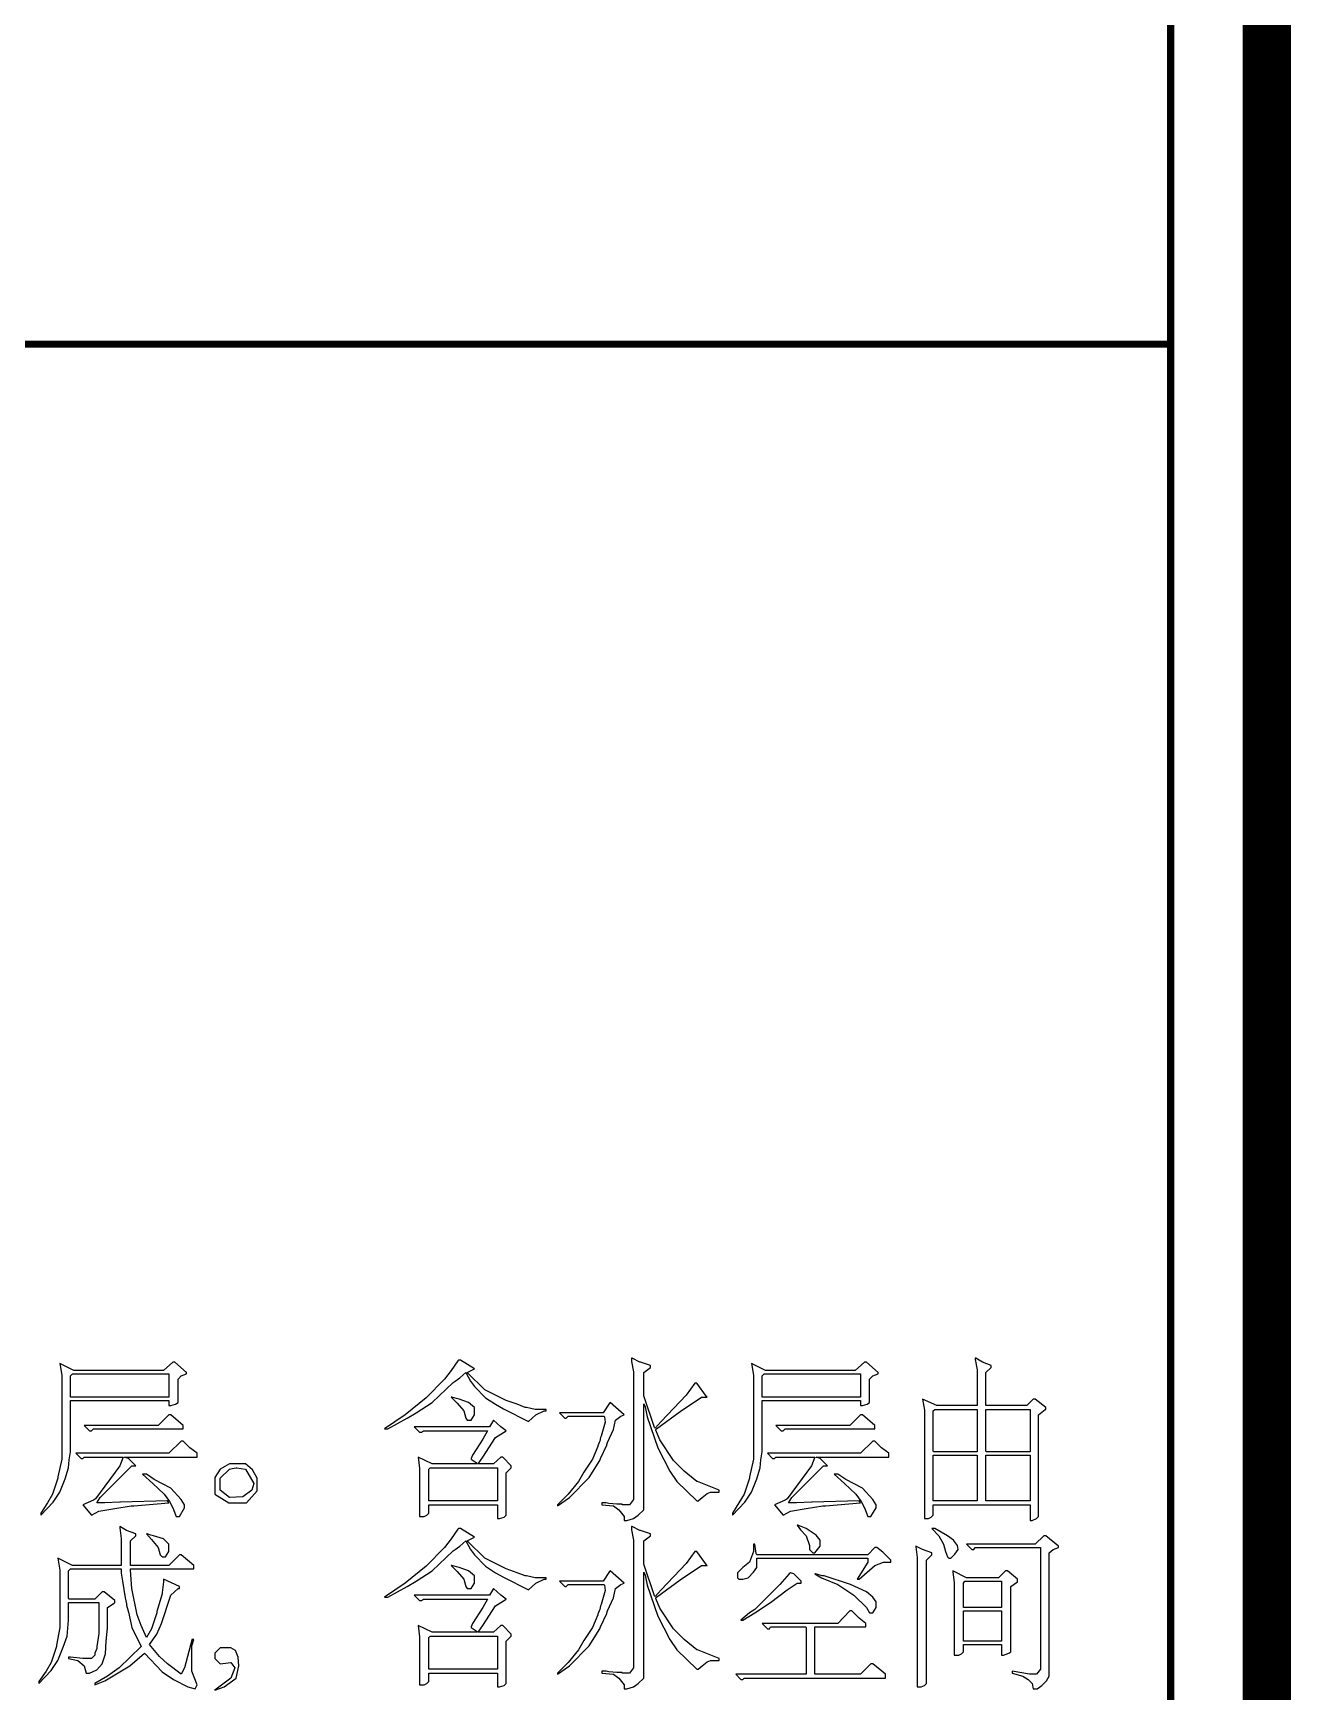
# Model space of a CAD drawing. Extents: x 94 to 452, y -72 to 1042.
# Drawn here: x 425.57 to 451.73, y 486 to 520.48 of the extents above; entities that cross this region are included whole.
import ezdxf

# ---------------------------------------------------------------- set-up
doc = ezdxf.new("R2010")
doc.units = 0
doc.header["$MEASUREMENT"] = 0
doc.layers.add('TREE_LAYER', color=7, linetype='Continuous')

msp = doc.modelspace()

# ---------------------------------------------------------------- linework, layer by layer
at = {"layer": 'TREE_LAYER'}
for points, const_width, elevation in [([(94.22612, 93.001716), (94.22612, 848.485862), (94.22612, 908.832322), (94.22612, 995.005583), (94.22612, 1005.005583), (94.22612, 1017.005583), (126.22612, 1017.005583), (146.22612, 1017.005583), (186.22612, 1017.005583), (191.22612, 1017.005583), (206.22612, 1017.005583), (211.22612, 1017.005583), (221.22612, 1017.005583), (399.22612, 1017.005583), (409.22612, 1017.005583), (451.22612, 1017.005583), (451.22612, 995.005583), (451.22612, 11.113007)], 1, 2891.008799), ([(449.22612, 11.113007), (449.22612, 995.005583)], 0.15, 2875.008799), ([(221.22612, 514.01873), (449.22612, 514.01873)], 0.15, 228)]:
    msp.add_lwpolyline(points, dxfattribs=dict(at, const_width=const_width, elevation=elevation))
at = {"layer": 'TREE_LAYER', "elevation": 1017}
for points in [[(428.515896, 492.855326), (428.47472, 492.855326), (428.282563, 492.676895), (426.415896, 492.676895), (426.127661, 492.827875), (426.168837, 492.580816), (426.168837, 490.837679), (426.086484, 490.467091), (426.086484, 490.43964), (425.97668, 490.110228), (425.866877, 489.931796), (425.729622, 489.712189), (425.729622, 489.671012), (425.990406, 489.945522), (426.127661, 490.151404), (426.237465, 490.425914), (426.306092, 490.659247), (426.319818, 490.823953), (426.347269, 490.988659), (426.347269, 492.045522), (426.347269, 492.059247), (428.392367, 492.059247), (428.392367, 492.045522), (428.392367, 491.949444), (428.433543, 491.949444), (428.529622, 491.976895), (428.584524, 492.018071), (428.584524, 492.498463), (428.653151, 492.567091), (428.762955, 492.608267), (428.762955, 492.635718), (428.515896, 492.855326), (428.515896, 492.855326)], [(434.458343, 492.896502), (434.417167, 492.896502), (434.403441, 492.882777), (434.266186, 492.676895), (434.128932, 492.498463), (433.744618, 492.114149), (433.305402, 491.757287), (432.879912, 491.469051), (432.948539, 491.469051), (433.346579, 491.688659), (433.538735, 491.798463), (433.868147, 492.018071), (434.307363, 492.429836), (434.348539, 492.457287), (434.444618, 492.525914), (434.568147, 492.635718), (434.664226, 492.457287), (434.746579, 492.347483), (434.979912, 492.114149), (435.185794, 491.976895), (435.3505, 491.880816), (435.872069, 491.620032), (436.023049, 491.757287), (436.201481, 491.83964), (436.242657, 491.83964), (436.242657, 491.867091), (436.009324, 491.867091), (435.830892, 491.908267), (435.803441, 491.908267), (435.638735, 491.976895), (435.405402, 492.059247), (434.966186, 492.278855), (434.595598, 492.635718), (434.746579, 492.718071), (434.458343, 492.896502), (434.458343, 492.896502)], [(438.026626, 492.937679), (438.0129, 492.937679), (438.0129, 492.869051), (438.054077, 492.649444), (438.054077, 490.000424), (437.971724, 489.89062), (437.820743, 489.89062), (437.820743, 489.904346), (437.710939, 489.904346), (437.710939, 489.904346), (437.546234, 489.918071), (437.491332, 489.931796), (437.395253, 489.931796), (437.395253, 489.89062), (437.642312, 489.863169), (437.752116, 489.780816), (437.86192, 489.643561), (437.86192, 489.643561), (437.86192, 489.561208), (437.916822, 489.561208), (438.054077, 489.602385), (438.150155, 489.671012), (438.273685, 489.780816), (438.273685, 491.99062), (438.273685, 491.99062), (438.301136, 491.921993), (438.342312, 491.71611), (438.56192, 491.071012), (438.808979, 490.59062), (438.959959, 490.371012), (439.371724, 489.972973), (439.399175, 489.972973), (439.481528, 490.0416), (439.591332, 490.123953), (439.659959, 490.151404), (439.83839, 490.151404), (439.83839, 490.192581), (439.83839, 490.192581), (439.385449, 490.371012), (439.371724, 490.371012), (439.110939, 490.59062), (438.891332, 490.810228), (438.603096, 491.235718), (438.520743, 491.4416), (438.520743, 491.455326), (438.534469, 491.469051), (439.028587, 491.825914), (439.467802, 492.127875), (439.481528, 492.127875), (439.591332, 492.127875), (439.577606, 492.1416), (439.371724, 492.41611), (439.371724, 492.41611), (439.330547, 492.41611), (439.152116, 492.169051), (438.630547, 491.620032), (438.507018, 491.482777), (438.493292, 491.496502), (438.273685, 492.155326), (438.273685, 492.635718), (438.410939, 492.745522), (438.410939, 492.745522), (438.410939, 492.786698), (438.205057, 492.855326), (438.191332, 492.855326), (438.026626, 492.937679), (438.026626, 492.937679)], [(442.89883, 492.855326), (442.857653, 492.855326), (442.665496, 492.676895), (440.79883, 492.676895), (440.510594, 492.827875), (440.551771, 492.580816), (440.551771, 490.837679), (440.469418, 490.467091), (440.469418, 490.43964), (440.359614, 490.110228), (440.24981, 489.931796), (440.112555, 489.712189), (440.112555, 489.671012), (440.37334, 489.945522), (440.510594, 490.151404), (440.620398, 490.425914), (440.689026, 490.659247), (440.702751, 490.823953), (440.730202, 490.988659), (440.730202, 492.045522), (440.730202, 492.059247), (442.7753, 492.059247), (442.7753, 492.045522), (442.7753, 491.949444), (442.816477, 491.949444), (442.912555, 491.976895), (442.967457, 492.018071), (442.967457, 492.498463), (443.036085, 492.567091), (443.145889, 492.608267), (443.145889, 492.635718), (442.89883, 492.855326), (442.89883, 492.855326)], [(445.176916, 492.937679), (445.163191, 492.937679), (445.163191, 492.910228), (445.204367, 492.69062), (445.204367, 491.949444), (445.204367, 491.949444), (444.367112, 491.949444), (444.065151, 492.086698), (444.106328, 491.853365), (444.106328, 489.602385), (444.188681, 489.602385), (444.243583, 489.629836), (444.284759, 489.671012), (444.284759, 489.89062), (444.298485, 489.89062), (446.302406, 489.89062), (446.302406, 489.89062), (446.302406, 489.561208), (446.343583, 489.561208), (446.439661, 489.602385), (446.480838, 489.643561), (446.480838, 491.757287), (446.618093, 491.867091), (446.631818, 491.867091), (446.631818, 491.908267), (446.41221, 492.086698), (446.371034, 492.086698), (446.233779, 491.949444), (445.396524, 491.949444), (445.382798, 491.949444), (445.382798, 492.635718), (445.492602, 492.745522), (445.492602, 492.786698), (445.314171, 492.855326), (445.176916, 492.937679), (445.176916, 492.937679)], [(426.37472, 492.594542), (426.388445, 492.608267), (428.392367, 492.608267), (428.392367, 492.594542), (428.392367, 492.127875), (428.392367, 492.127875), (426.347269, 492.127875), (426.347269, 492.127875), (426.347269, 492.567091), (426.37472, 492.594542), (426.37472, 492.594542)], [(440.757653, 492.594542), (440.771379, 492.608267), (442.7753, 492.608267), (442.7753, 492.594542), (442.7753, 492.127875), (442.7753, 492.127875), (440.730202, 492.127875), (440.730202, 492.127875), (440.730202, 492.567091), (440.757653, 492.594542), (440.757653, 492.594542)], [(434.279912, 492.127875), (434.266186, 492.127875), (434.389716, 492.004346), (434.526971, 491.83964), (434.568147, 491.688659), (434.595598, 491.647483), (434.677951, 491.647483), (434.746579, 491.757287), (434.746579, 491.908267), (434.623049, 492.018071), (434.430892, 492.086698), (434.37599, 492.100424), (434.279912, 492.127875), (434.279912, 492.127875)], [(437.573685, 492.018071), (437.559959, 492.004346), (437.422704, 491.798463), (436.516822, 491.798463), (436.626626, 491.688659), (436.654077, 491.688659), (436.695253, 491.729836), (437.43643, 491.729836), (437.450155, 491.71611), (437.463881, 491.606306), (437.381528, 491.318071), (437.367802, 491.29062), (437.354077, 491.208267), (437.340351, 491.180816), (437.3129, 491.112189), (437.3129, 491.098463), (437.203096, 490.837679), (437.024665, 490.563169), (436.914861, 490.371012), (436.695253, 490.110228), (436.475645, 489.89062), (436.475645, 489.863169), (436.722704, 490.0416), (437.134469, 490.453365), (437.354077, 490.810228), (437.367802, 490.851404), (437.505057, 491.125914), (437.505057, 491.13964), (437.518783, 491.180816), (437.642312, 491.455326), (437.683488, 491.647483), (437.793292, 491.729836), (437.86192, 491.757287), (437.573685, 492.018071), (437.573685, 492.018071)], [(444.325936, 491.867091), (444.325936, 491.867091), (445.204367, 491.867091), (445.204367, 491.867091), (445.204367, 491.002385), (445.204367, 490.988659), (444.298485, 490.988659), (444.284759, 491.002385), (444.284759, 491.83964), (444.325936, 491.867091), (444.325936, 491.867091)], [(445.382798, 491.867091), (445.396524, 491.867091), (446.302406, 491.867091), (446.302406, 491.867091), (446.302406, 491.002385), (446.302406, 490.988659), (445.396524, 490.988659), (445.382798, 491.002385), (445.382798, 491.867091), (445.382798, 491.867091)], [(428.433543, 491.757287), (428.392367, 491.757287), (428.172759, 491.537679), (426.635504, 491.537679), (426.745308, 491.427875), (426.786484, 491.427875), (426.827661, 491.469051), (428.694328, 491.469051), (428.694328, 491.537679), (428.433543, 491.757287), (428.433543, 491.757287)], [(435.144618, 491.647483), (435.062265, 491.510228), (433.497559, 491.510228), (433.607363, 491.400424), (433.648539, 491.400424), (433.689716, 491.427875), (435.021088, 491.427875), (435.021088, 491.427875), (434.92501, 491.249444), (434.705402, 490.920032), (434.677951, 490.851404), (434.677951, 490.837679), (434.787755, 490.769051), (434.815206, 490.7416), (434.815206, 490.7416), (433.868147, 490.7416), (433.579912, 490.878855), (433.607363, 490.645522), (433.607363, 489.643561), (433.703441, 489.643561), (433.758343, 489.671012), (433.79952, 489.712189), (433.79952, 489.89062), (433.79952, 489.89062), (435.213245, 489.89062), (435.226971, 489.89062), (435.226971, 489.602385), (435.268147, 489.602385), (435.364226, 489.629836), (435.405402, 489.671012), (435.405402, 490.549444), (435.515206, 490.659247), (435.515206, 490.700424), (435.336775, 490.878855), (435.295598, 490.878855), (435.144618, 490.7416), (434.828932, 490.7416), (434.828932, 490.7416), (434.92501, 490.878855), (435.185794, 491.29062), (435.405402, 491.427875), (435.295598, 491.510228), (435.144618, 491.647483), (435.144618, 491.647483)], [(442.816477, 491.757287), (442.7753, 491.757287), (442.555692, 491.537679), (441.018438, 491.537679), (441.128241, 491.427875), (441.169418, 491.427875), (441.210594, 491.469051), (443.077261, 491.469051), (443.077261, 491.537679), (442.816477, 491.757287), (442.816477, 491.757287)], [(428.694328, 491.208267), (428.653151, 491.208267), (428.392367, 490.961208), (426.457073, 490.961208), (426.566877, 490.851404), (426.608053, 490.851404), (426.635504, 490.878855), (427.445308, 490.878855), (427.445308, 490.878855), (427.37668, 490.700424), (426.868837, 490.014149), (426.827661, 489.986698), (426.608053, 489.89062), (426.786484, 489.671012), (426.937465, 489.753365), (427.266877, 489.808267), (427.610014, 489.863169), (427.664916, 489.863169), (428.392367, 489.931796), (428.364916, 489.972973), (427.390406, 489.945522), (427.37668, 489.945522), (427.060994, 489.931796), (427.060994, 489.931796), (426.910014, 489.931796), (426.896288, 489.931796), (426.964916, 490.0416), (427.623739, 490.700424), (427.706092, 490.700424), (427.555112, 490.851404), (427.472759, 490.878855), (427.472759, 490.878855), (427.472759, 490.878855), (428.982563, 490.878855), (428.982563, 490.961208), (428.831582, 491.071012), (428.694328, 491.208267), (428.694328, 491.208267)], [(443.077261, 491.208267), (443.036085, 491.208267), (442.7753, 490.961208), (440.840006, 490.961208), (440.94981, 490.851404), (440.990987, 490.851404), (441.018438, 490.878855), (441.828241, 490.878855), (441.828241, 490.878855), (441.759614, 490.700424), (441.251771, 490.014149), (441.210594, 489.986698), (440.990987, 489.89062), (441.169418, 489.671012), (441.320398, 489.753365), (441.64981, 489.808267), (441.992947, 489.863169), (442.047849, 489.863169), (442.7753, 489.931796), (442.747849, 489.972973), (441.77334, 489.945522), (441.759614, 489.945522), (441.443928, 489.931796), (441.443928, 489.931796), (441.292947, 489.931796), (441.279222, 489.931796), (441.347849, 490.0416), (442.006673, 490.700424), (442.089026, 490.700424), (441.938045, 490.851404), (441.855692, 490.878855), (441.855692, 490.878855), (441.855692, 490.878855), (443.365496, 490.878855), (443.365496, 490.961208), (443.214516, 491.071012), (443.077261, 491.208267), (443.077261, 491.208267)], [(429.984179, 490.7416), (429.654767, 490.7416), (429.46261, 490.631796), (429.352806, 490.453365), (429.352806, 490.110228), (429.641041, 489.931796), (430.01163, 489.931796), (430.231237, 490.178855), (430.231237, 490.43964), (430.135159, 490.618071), (429.984179, 490.7416), (429.984179, 490.7416)], [(444.284759, 490.920032), (444.298485, 490.920032), (445.204367, 490.920032), (445.204367, 490.920032), (445.204367, 489.972973), (445.204367, 489.972973), (444.298485, 489.972973), (444.284759, 489.972973), (444.284759, 490.920032), (444.284759, 490.920032)], [(445.382798, 490.920032), (445.396524, 490.920032), (446.302406, 490.920032), (446.302406, 490.920032), (446.302406, 489.972973), (446.302406, 489.972973), (445.396524, 489.972973), (445.382798, 489.972973), (445.382798, 490.920032), (445.382798, 490.920032)], [(427.9257, 490.521993), (427.843347, 490.521993), (428.062955, 490.329836), (428.296288, 490.110228), (428.406092, 489.959247), (428.47472, 489.821993), (428.543347, 489.643561), (428.611975, 489.643561), (428.721779, 489.821993), (428.721779, 489.89062), (428.653151, 490.000424), (428.433543, 490.233757), (428.090406, 490.412189), (427.9257, 490.521993), (427.9257, 490.521993)], [(429.792022, 490.659247), (429.805747, 490.659247), (429.984179, 490.631796), (430.16261, 490.329836), (430.121433, 490.192581), (429.929277, 490.055326), (429.654767, 490.0416), (429.46261, 490.192581), (429.46261, 490.43964), (429.654767, 490.631796), (429.709669, 490.645522), (429.792022, 490.659247), (429.792022, 490.659247)], [(433.826971, 490.659247), (433.826971, 490.659247), (435.213245, 490.659247), (435.226971, 490.659247), (435.226971, 489.972973), (435.213245, 489.972973), (433.79952, 489.972973), (433.79952, 489.972973), (433.79952, 490.631796), (433.826971, 490.659247), (433.826971, 490.659247)], [(442.308634, 490.521993), (442.226281, 490.521993), (442.445889, 490.329836), (442.679222, 490.110228), (442.789026, 489.959247), (442.857653, 489.821993), (442.926281, 489.643561), (442.994908, 489.643561), (443.104712, 489.821993), (443.104712, 489.89062), (443.036085, 490.000424), (442.816477, 490.233757), (442.47334, 490.412189), (442.308634, 490.521993), (442.308634, 490.521993)], [(427.37668, 489.437679), (427.37668, 489.437679), (427.37668, 489.410228), (427.404131, 489.19062), (427.404131, 488.627875), (427.404131, 488.627875), (426.388445, 488.627875), (426.086484, 488.778855), (426.127661, 488.531796), (426.127661, 487.337679), (426.059033, 486.967091), (426.059033, 486.93964), (425.949229, 486.610228), (425.839426, 486.431796), (425.688445, 486.212189), (425.688445, 486.171012), (425.949229, 486.445522), (426.086484, 486.651404), (426.196288, 486.925914), (426.278641, 487.159247), (426.292367, 487.323953), (426.306092, 487.488659), (426.306092, 487.859247), (426.319818, 487.859247), (426.923739, 487.859247), (426.937465, 487.859247), (426.937465, 487.214149), (426.896288, 486.93964), (426.896288, 486.898463), (426.855112, 486.802385), (426.855112, 486.761208), (426.786484, 486.692581), (426.608053, 486.692581), (426.347269, 486.720032), (426.306092, 486.720032), (426.306092, 486.692581), (426.498249, 486.651404), (426.635504, 486.5416), (426.67668, 486.39062), (426.745308, 486.39062), (426.896288, 486.459247), (427.006092, 486.582777), (427.07472, 486.788659), (427.088445, 487.049444), (427.115896, 487.323953), (427.115896, 487.749444), (427.253151, 487.845522), (427.266877, 487.859247), (427.266877, 487.900424), (427.047269, 488.078855), (427.006092, 488.078855), (426.855112, 487.927875), (426.319818, 487.927875), (426.306092, 487.9416), (426.306092, 488.518071), (426.347269, 488.559247), (427.404131, 488.559247), (427.404131, 488.545522), (427.404131, 488.463169), (427.431582, 488.298463), (427.486484, 487.955326), (427.513935, 487.831796), (427.513935, 487.804346), (427.555112, 487.653365), (427.623739, 487.337679), (427.815896, 486.93964), (427.362955, 486.500424), (427.115896, 486.321993), (426.855112, 486.171012), (426.855112, 486.143561), (427.060994, 486.225914), (427.582563, 486.5416), (427.884524, 486.802385), (428.255112, 486.418071), (428.488445, 486.253365), (428.790406, 486.102385), (428.941386, 486.061208), (428.982563, 486.143561), (428.872759, 486.431796), (428.872759, 486.953365), (428.913935, 487.09062), (428.872759, 487.09062), (428.872759, 487.076895), (428.721779, 486.500424), (428.653151, 486.363169), (428.364916, 486.582777), (428.20021, 486.733757), (427.994328, 486.980816), (428.145308, 487.200424), (428.241386, 487.420032), (428.433543, 488.010228), (428.584524, 488.147483), (428.611975, 488.147483), (428.611975, 488.188659), (428.282563, 488.33964), (428.282563, 488.284738), (428.255112, 488.06513), (428.255112, 488.037679), (428.145308, 487.667091), (428.145308, 487.63964), (428.035504, 487.310228), (427.9257, 487.131796), (427.815896, 487.378855), (427.733543, 487.598463), (427.623739, 488.147483), (427.596288, 488.531796), (427.596288, 488.559247), (428.913935, 488.559247), (428.913935, 488.627875), (428.653151, 488.847483), (428.611975, 488.847483), (428.392367, 488.627875), (427.596288, 488.627875), (427.596288, 488.627875), (427.596288, 489.135718), (427.706092, 489.245522), (427.706092, 489.286698), (427.513935, 489.355326), (427.37668, 489.437679), (427.37668, 489.437679)], [(434.458343, 489.396502), (434.417167, 489.396502), (434.403441, 489.382777), (434.266186, 489.176895), (434.128932, 488.998463), (433.744618, 488.614149), (433.305402, 488.257287), (432.879912, 487.969051), (432.948539, 487.969051), (433.346579, 488.188659), (433.538735, 488.298463), (433.868147, 488.518071), (434.307363, 488.929836), (434.348539, 488.957287), (434.444618, 489.025914), (434.568147, 489.135718), (434.664226, 488.957287), (434.746579, 488.847483), (434.979912, 488.614149), (435.185794, 488.476895), (435.3505, 488.380816), (435.872069, 488.120032), (436.023049, 488.257287), (436.201481, 488.33964), (436.242657, 488.33964), (436.242657, 488.367091), (436.009324, 488.367091), (435.830892, 488.408267), (435.803441, 488.408267), (435.638735, 488.476895), (435.405402, 488.559247), (434.966186, 488.778855), (434.595598, 489.135718), (434.746579, 489.218071), (434.458343, 489.396502), (434.458343, 489.396502)], [(438.026626, 489.437679), (438.0129, 489.437679), (438.0129, 489.369051), (438.054077, 489.149444), (438.054077, 486.500424), (437.971724, 486.39062), (437.820743, 486.39062), (437.820743, 486.404346), (437.710939, 486.404346), (437.710939, 486.404346), (437.546234, 486.418071), (437.491332, 486.431796), (437.395253, 486.431796), (437.395253, 486.39062), (437.642312, 486.363169), (437.752116, 486.280816), (437.86192, 486.143561), (437.86192, 486.143561), (437.86192, 486.061208), (437.916822, 486.061208), (438.054077, 486.102385), (438.150155, 486.171012), (438.273685, 486.280816), (438.273685, 488.49062), (438.273685, 488.49062), (438.301136, 488.421993), (438.342312, 488.21611), (438.56192, 487.571012), (438.808979, 487.09062), (438.959959, 486.871012), (439.371724, 486.472973), (439.399175, 486.472973), (439.481528, 486.5416), (439.591332, 486.623953), (439.659959, 486.651404), (439.83839, 486.651404), (439.83839, 486.692581), (439.83839, 486.692581), (439.385449, 486.871012), (439.371724, 486.871012), (439.110939, 487.09062), (438.891332, 487.310228), (438.603096, 487.735718), (438.520743, 487.9416), (438.520743, 487.955326), (438.534469, 487.969051), (439.028587, 488.325914), (439.467802, 488.627875), (439.481528, 488.627875), (439.591332, 488.627875), (439.577606, 488.6416), (439.371724, 488.91611), (439.371724, 488.91611), (439.330547, 488.91611), (439.152116, 488.669051), (438.630547, 488.120032), (438.507018, 487.982777), (438.493292, 487.996502), (438.273685, 488.655326), (438.273685, 489.135718), (438.410939, 489.245522), (438.410939, 489.245522), (438.410939, 489.286698), (438.205057, 489.355326), (438.191332, 489.355326), (438.026626, 489.437679), (438.026626, 489.437679)], [(441.471379, 489.46513), (441.457653, 489.46513), (441.526281, 489.369051), (441.64981, 489.245522), (441.718438, 489.03964), (441.718438, 488.957287), (441.787065, 488.888659), (441.828241, 488.888659), (441.938045, 489.025914), (441.938045, 489.149444), (441.855692, 489.259247), (441.64981, 489.396502), (441.471379, 489.46513), (441.471379, 489.46513)], [(444.325936, 489.396502), (444.257308, 489.396502), (444.408289, 489.245522), (444.504367, 489.067091), (444.545543, 488.91611), (444.58672, 488.806306), (444.614171, 488.778855), (444.655347, 488.778855), (444.7377, 488.861208), (444.806328, 488.957287), (444.792602, 489.03964), (444.710249, 489.149444), (444.58672, 489.245522), (444.325936, 489.396502), (444.325936, 489.396502)], [(427.939426, 489.286698), (427.9257, 489.286698), (428.035504, 489.163169), (428.172759, 488.998463), (428.213935, 488.847483), (428.255112, 488.806306), (428.323739, 488.806306), (428.392367, 488.91611), (428.392367, 489.067091), (428.282563, 489.176895), (428.07668, 489.245522), (428.021779, 489.259247), (427.939426, 489.286698), (427.939426, 489.286698)], [(440.579222, 489.067091), (440.551771, 489.067091), (440.551771, 488.91611), (440.469418, 488.696502), (440.332163, 488.586698), (440.222359, 488.476895), (440.222359, 488.367091), (440.24981, 488.33964), (440.332163, 488.33964), (440.441967, 488.367091), (440.551771, 488.49062), (440.620398, 488.586698), (440.620398, 488.76513), (440.620398, 488.778855), (442.926281, 488.778855), (442.926281, 488.696502), (442.706673, 488.33964), (442.747849, 488.33964), (443.077261, 488.627875), (443.255692, 488.696502), (443.406673, 488.696502), (443.406673, 488.737679), (443.241967, 488.902385), (443.118438, 488.998463), (443.077261, 488.998463), (442.926281, 488.847483), (440.620398, 488.847483), (440.606673, 488.874934), (440.579222, 489.067091), (440.579222, 489.067091)], [(443.927896, 489.025914), (443.927896, 489.025914), (443.927896, 489.012189), (443.955347, 488.792581), (443.955347, 486.102385), (444.0377, 486.102385), (444.106328, 486.129836), (444.147504, 486.171012), (444.147504, 488.737679), (444.257308, 488.847483), (444.257308, 488.888659), (444.065151, 488.957287), (443.927896, 489.025914), (443.927896, 489.025914)], [(446.631818, 489.245522), (446.590642, 489.245522), (446.41221, 489.067091), (444.984759, 489.067091), (445.094563, 488.957287), (445.13574, 488.957287), (445.163191, 488.998463), (446.522014, 488.998463), (446.522014, 488.984738), (446.522014, 486.472973), (446.439661, 486.363169), (446.288681, 486.363169), (445.931818, 486.431796), (445.931818, 486.39062), (446.151426, 486.321993), (446.26123, 486.253365), (446.343583, 486.171012), (446.371034, 486.061208), (446.453387, 486.061208), (446.549465, 486.129836), (446.645543, 486.225914), (446.700445, 486.321993), (446.700445, 488.888659), (446.782798, 488.957287), (446.892602, 488.998463), (446.892602, 489.025914), (446.631818, 489.245522), (446.631818, 489.245522)], [(434.279912, 488.627875), (434.266186, 488.627875), (434.389716, 488.504346), (434.526971, 488.33964), (434.568147, 488.188659), (434.595598, 488.147483), (434.677951, 488.147483), (434.746579, 488.257287), (434.746579, 488.408267), (434.623049, 488.518071), (434.430892, 488.586698), (434.37599, 488.600424), (434.279912, 488.627875), (434.279912, 488.627875)], [(437.573685, 488.518071), (437.559959, 488.504346), (437.422704, 488.298463), (436.516822, 488.298463), (436.626626, 488.188659), (436.654077, 488.188659), (436.695253, 488.229836), (437.43643, 488.229836), (437.450155, 488.21611), (437.463881, 488.106306), (437.381528, 487.818071), (437.367802, 487.79062), (437.354077, 487.708267), (437.340351, 487.680816), (437.3129, 487.612189), (437.3129, 487.598463), (437.203096, 487.337679), (437.024665, 487.063169), (436.914861, 486.871012), (436.695253, 486.610228), (436.475645, 486.39062), (436.475645, 486.363169), (436.722704, 486.5416), (437.134469, 486.953365), (437.354077, 487.310228), (437.367802, 487.351404), (437.505057, 487.625914), (437.505057, 487.63964), (437.518783, 487.680816), (437.642312, 487.955326), (437.683488, 488.147483), (437.793292, 488.229836), (437.86192, 488.257287), (437.573685, 488.518071), (437.573685, 488.518071)], [(441.320398, 488.476895), (441.292947, 488.449444), (441.10079, 488.229836), (440.579222, 487.708267), (440.469418, 487.63964), (440.290987, 487.488659), (440.332163, 487.488659), (440.579222, 487.63964), (440.908634, 487.859247), (441.251771, 488.120032), (441.457653, 488.257287), (441.540006, 488.257287), (441.540006, 488.298463), (441.389026, 488.449444), (441.320398, 488.476895), (441.320398, 488.476895)], [(441.841967, 488.449444), (441.828241, 488.449444), (441.965496, 488.367091), (442.308634, 488.229836), (442.638045, 488.010228), (442.89883, 487.749444), (442.967457, 487.63964), (443.036085, 487.63964), (443.104712, 487.749444), (443.104712, 487.872973), (443.036085, 487.969051), (442.89883, 488.078855), (442.569418, 488.229836), (442.020398, 488.408267), (441.979222, 488.408267), (441.841967, 488.449444), (441.841967, 488.449444)], [(444.696524, 488.518071), (444.696524, 488.518071), (444.696524, 488.49062), (444.723975, 488.271012), (444.723975, 486.761208), (444.820053, 486.761208), (444.874955, 486.788659), (444.916132, 486.829836), (444.916132, 486.980816), (444.916132, 486.980816), (445.71221, 486.980816), (445.71221, 486.980816), (445.71221, 486.761208), (445.753387, 486.761208), (445.863191, 486.802385), (445.904367, 486.829836), (445.904367, 488.188659), (446.041622, 488.284738), (446.041622, 488.298463), (446.041622, 488.33964), (445.83574, 488.518071), (445.794563, 488.518071), (445.643583, 488.367091), (444.984759, 488.367091), (444.696524, 488.518071), (444.696524, 488.518071)], [(435.144618, 488.147483), (435.062265, 488.010228), (433.497559, 488.010228), (433.607363, 487.900424), (433.648539, 487.900424), (433.689716, 487.927875), (435.021088, 487.927875), (435.021088, 487.927875), (434.92501, 487.749444), (434.705402, 487.420032), (434.677951, 487.351404), (434.677951, 487.337679), (434.787755, 487.269051), (434.815206, 487.2416), (434.815206, 487.2416), (433.868147, 487.2416), (433.579912, 487.378855), (433.607363, 487.145522), (433.607363, 486.143561), (433.703441, 486.143561), (433.758343, 486.171012), (433.79952, 486.212189), (433.79952, 486.39062), (433.79952, 486.39062), (435.213245, 486.39062), (435.226971, 486.39062), (435.226971, 486.102385), (435.268147, 486.102385), (435.364226, 486.129836), (435.405402, 486.171012), (435.405402, 487.049444), (435.515206, 487.159247), (435.515206, 487.200424), (435.336775, 487.378855), (435.295598, 487.378855), (435.144618, 487.2416), (434.828932, 487.2416), (434.828932, 487.2416), (434.92501, 487.378855), (435.185794, 487.79062), (435.405402, 487.927875), (435.295598, 488.010228), (435.144618, 488.147483), (435.144618, 488.147483)], [(444.943583, 488.298463), (444.943583, 488.298463), (445.71221, 488.298463), (445.71221, 488.298463), (445.71221, 487.749444), (445.71221, 487.749444), (444.916132, 487.749444), (444.916132, 487.749444), (444.916132, 488.257287), (444.943583, 488.298463), (444.943583, 488.298463)], [(442.596869, 487.680816), (442.555692, 487.680816), (442.308634, 487.420032), (440.730202, 487.420032), (440.840006, 487.310228), (440.881183, 487.310228), (440.908634, 487.351404), (441.636085, 487.351404), (441.64981, 487.337679), (441.64981, 486.363169), (441.636085, 486.363169), (440.181183, 486.363169), (440.290987, 486.253365), (440.332163, 486.253365), (440.359614, 486.280816), (443.296869, 486.280816), (443.296869, 486.363169), (443.036085, 486.582777), (442.994908, 486.582777), (442.7753, 486.363169), (441.828241, 486.363169), (441.828241, 486.363169), (441.828241, 487.337679), (441.828241, 487.351404), (442.885104, 487.351404), (442.885104, 487.420032), (442.747849, 487.529836), (442.596869, 487.680816), (442.596869, 487.680816)], [(444.916132, 487.667091), (444.916132, 487.680816), (445.71221, 487.680816), (445.71221, 487.667091), (445.71221, 487.063169), (445.71221, 487.049444), (444.916132, 487.049444), (444.916132, 487.063169), (444.916132, 487.667091), (444.916132, 487.667091)], [(433.826971, 487.159247), (433.826971, 487.159247), (435.213245, 487.159247), (435.226971, 487.159247), (435.226971, 486.472973), (435.213245, 486.472973), (433.79952, 486.472973), (433.79952, 486.472973), (433.79952, 487.131796), (433.826971, 487.159247), (433.826971, 487.159247)], [(429.682218, 486.912189), (429.46261, 486.912189), (429.352806, 486.802385), (429.352806, 486.692581), (429.46261, 486.582777), (429.682218, 486.610228), (429.764571, 486.500424), (429.682218, 486.280816), (429.352806, 486.033757), (429.544963, 486.102385), (429.792022, 486.280816), (429.846924, 486.5416), (429.833198, 486.720032), (429.778296, 486.857287), (429.682218, 486.912189), (429.682218, 486.912189)]]:
    msp.add_lwpolyline(points, dxfattribs=at)

doc.saveas('drawing.dxf')
